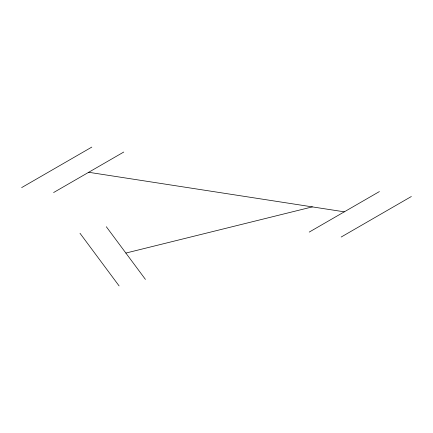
<?xml version="1.0" encoding="UTF-8"?>
<svg xmlns="http://www.w3.org/2000/svg" width="433" height="433" viewBox="0 0 433 433"><rect width="100%" height="100%" fill="white"/><g stroke="black" fill="none" stroke-linecap="round" stroke-linejoin="round"><path stroke-width="0.65" d="M21.65 187.603L91.823 147.09M53.605 192.544L123.773 152.032M309.227 232.088L379.4 191.575M341.177 237.035L411.35 196.517M125.873 253.067L312.361 206.887M88.689 172.285L344.311 211.834M106.318 226.735L145.428 279.393M79.986 233.257L119.102 285.91"/></g></svg>
